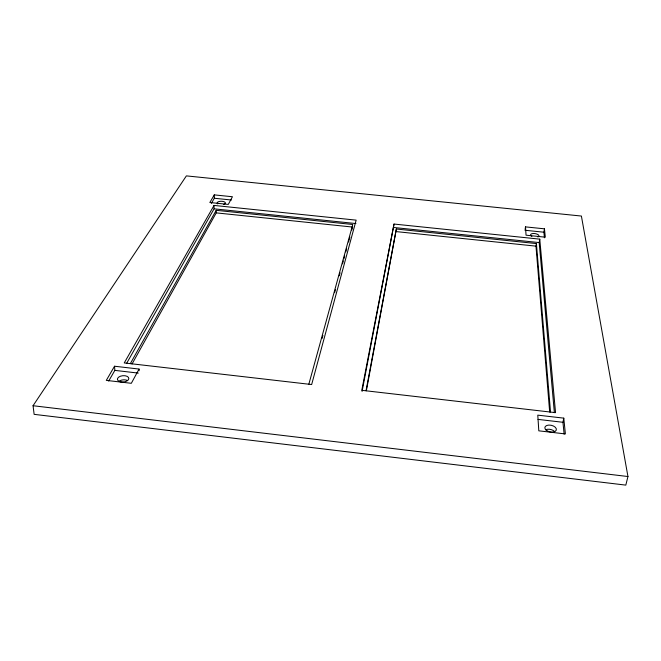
<?xml version="1.0" encoding="UTF-8"?>
<svg xmlns="http://www.w3.org/2000/svg" width="661" height="661" viewBox="0 0 661 661"><rect width="100%" height="100%" fill="white"/><g stroke="black" fill="none" stroke-linecap="round" stroke-linejoin="round"><path stroke-width="0.99" d="M362.071 391.411L394.03 224.054L539.756 239.142L555.546 412.646L361.79 390.312L394.03 224.054M366.376 390.717L396.344 229.02L536.393 243.57L550.522 411.993M525.107 229.417L525.503 226.88L544.457 228.822L545.308 237.183L526.049 235.192L525.503 226.88M549.679 412.01L535.972 246.14L536.393 243.57M554.381 412.679L539.186 242.579L539.756 239.142M544.449 237.803L543.887 232.209L544.457 228.822M366.037 390.684L396.344 229.02M564.139 434.17L562.941 422.288L563.775 418.14L537.781 415.141L538.806 430.832L565.386 433.93L563.775 418.14M627.95 476.523L625.818 485.116L34.141 414.348L33.05 405.722L186.377 175.884L581.399 216.048L627.95 476.523L33.05 405.722M322.097 338.449L322.915 335.466M334.631 292.699L335.449 289.716M339.258 275.794L340.076 272.811M342.53 263.863L343.348 260.872M343.894 258.889L344.712 255.906M345.802 251.924L346.62 248.941M348.529 241.984L349.892 237.01M351.792 230.045L352.61 227.062L216.23 212.875L132.026 364.013M308.869 384.107L352.776 224.5L216.197 210.314L130.324 363.641M139.05 369.061L131.324 383.306L106.297 380.389L114.535 366.227L139.05 369.061L139.149 370.722M126.548 363.492L214.081 208.835L214.04 205.422L356.155 220.138L311.653 384.537L124.243 362.939L214.04 205.422M108.685 381.042L114.849 370.375L114.535 366.227M211.371 203.365L214.329 198.25L214.28 194.879L232.441 196.747L228.285 204.414L209.843 202.506L214.28 194.879M214.329 198.25L231.441 200.01M524.974 230.259L543.887 232.209M214.081 208.835L355.94 223.558M393.733 227.483L539.186 242.579M396.121 231.59L535.972 246.14M114.849 370.375L138.281 373.093M538.021 419.396L562.941 422.288M216.197 210.314L216.23 212.875M531.898 236.382A4.23 1.809 8.3 0 1 531.692 233.779A4.23 1.809 8.3 0 1 537.624 234.399A4.23 1.809 8.3 0 1 537.847 237.002M217.75 203.902A4.123 1.735 0.3 0 1 219.088 201.514A4.123 1.735 0.3 0 1 224.757 202.101A4.123 1.735 0.3 0 1 223.435 204.489M545.565 429.815A5.85 3.396 12.6 0 1 554.645 431.583M118.641 381.579A5.709 3.181 -5.3 0 1 127.623 380.596M546.763 430.608A5.866 3.379 12.5 0 0 556.265 430.146A5.866 3.379 12.5 0 0 548.82 425.081A5.866 3.379 12.5 0 0 546.763 430.608M120.046 381.736A5.726 3.173 -5.2 0 0 128.821 378.646A5.726 3.173 -5.2 0 0 120.492 376.2A5.726 3.173 -5.2 0 0 120.046 381.736"/></g></svg>
